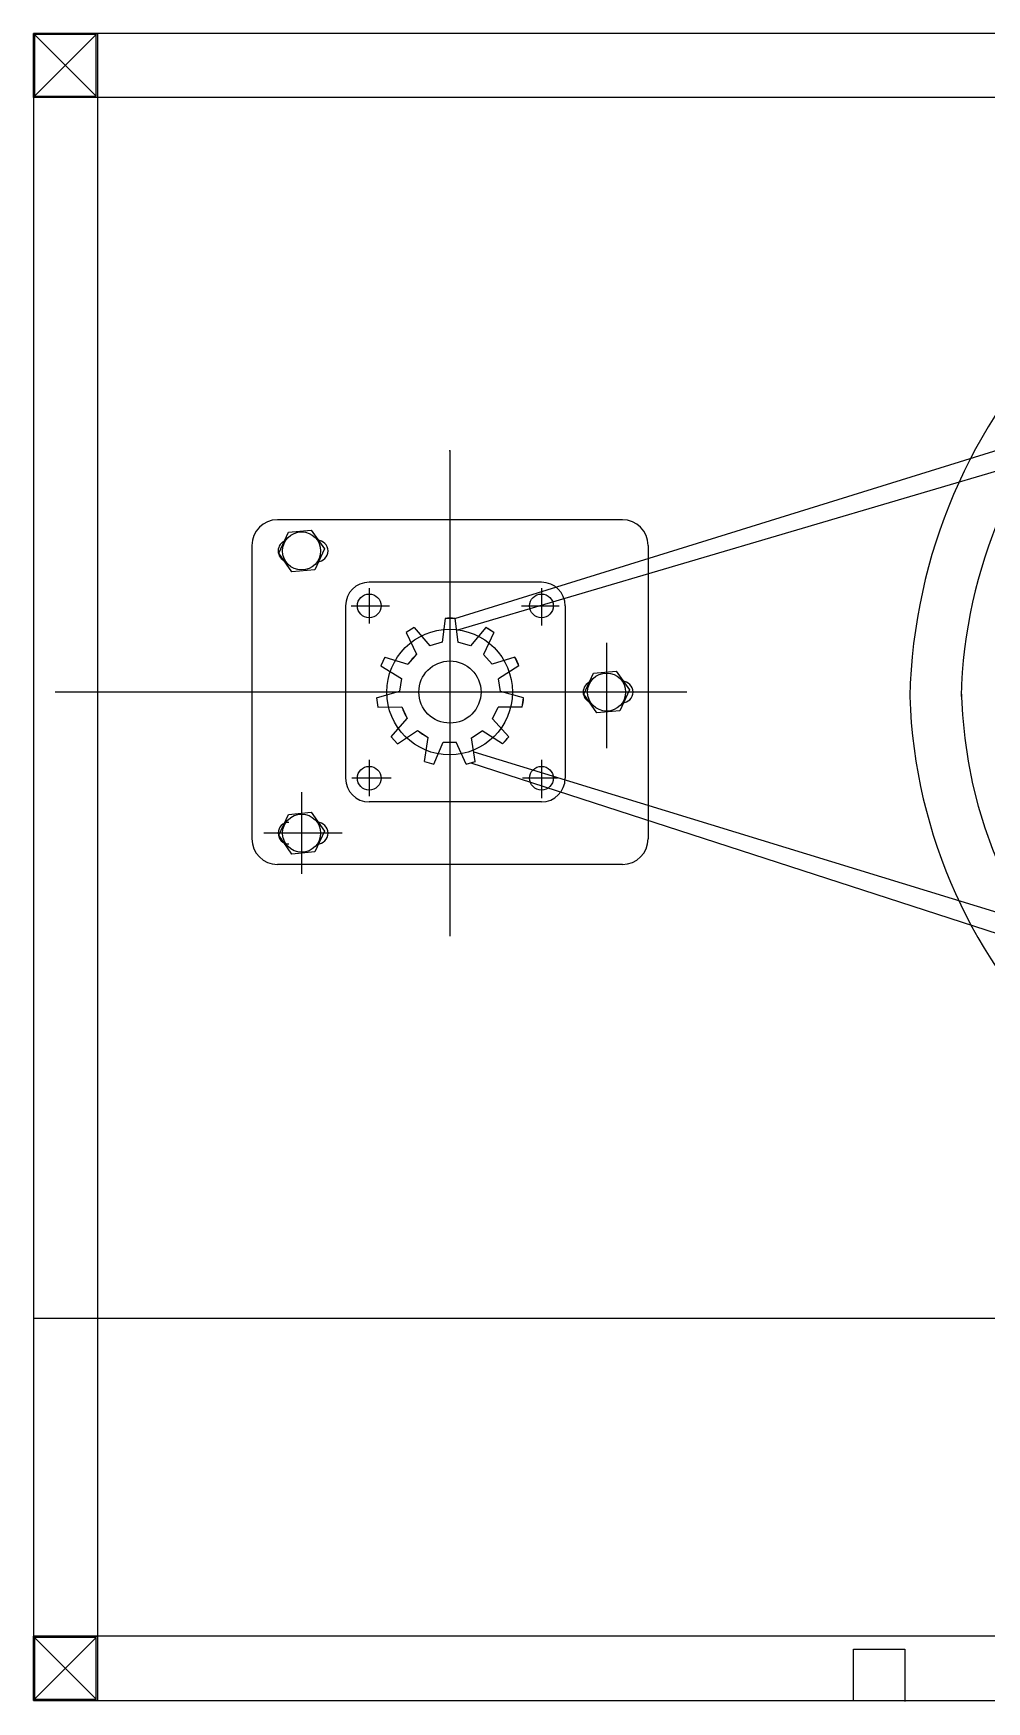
# Model space of a CAD drawing. Header units: millimetres. Extents: x 19868 to 801382, y -4805 to 85279.
# Drawn here: x 158693 to 159065, y 41078 to 41729 of the extents above; entities that cross this region are included whole.
import ezdxf

# ---------------------------------------------------------------- set-up
doc = ezdxf.new("R2010")
doc.units = ezdxf.units.MM
doc.header["$LTSCALE"] = 250
doc.layers.add('A-ETC-8', color=8, linetype='Continuous')

# ---------------------------------------------------------------- blocks, each defined once
blk = doc.blocks.new('C9fc9bb7c')
for p, q in [((0.5, 6675.5), (24.5, 6699.5)), ((0.5, 6699.5), (24.5, 6675.5)), ((25, 6699.5), (25, 6075)), ((745, 6675), (0.5, 6675)), ((164.39, 6471.9), (498.53, 6575.51)), ((165.55, 6467.47), (499.2, 6565.78)), ((162.52, 6537.23), (162.52, 6347.92)), ((229.8, 6510.36), (95.24, 6510.36)), ((85.24, 6500.36), (85.24, 6385.96)), ((239.8, 6500.36), (239.8, 6385.96)), ((198.22, 6486), (131.02, 6486)), ((131.02, 6483.61), (131.02, 6469.88)), ((198.22, 6483.61), (198.22, 6469.13)), ((121.78, 6476.76), (121.78, 6409.56)), ((123.93, 6476.76), (138.9, 6476.76)), ((190.48, 6476.76), (205.13, 6476.76)), ((207.46, 6476.76), (207.46, 6409.56)), ((148.56, 6468.35), (145.4, 6466.32)), ((145.4, 6466.32), (149.47, 6457.88)), ((148.56, 6468.35), (154.65, 6461.21)), ((160.64, 6471.9), (159.5, 6462.6)), ((164.39, 6471.9), (160.64, 6471.9)), ((164.39, 6471.9), (165.65, 6462.6)), ((176.47, 6468.35), (170.48, 6461.14)), ((179.63, 6466.32), (175.66, 6457.81)), ((179.63, 6466.32), (176.47, 6468.35)), ((159.5, 6462.6), (154.65, 6461.21)), ((170.48, 6461.14), (165.65, 6462.6)), ((223.63, 6462.29), (223.63, 6421.24)), ((137.16, 6456.81), (135.59, 6453.39)), ((135.59, 6453.39), (143.59, 6448.49)), ((137.16, 6456.81), (146.14, 6454.09)), ((149.47, 6457.88), (146.14, 6454.09)), ((178.94, 6453.98), (175.66, 6457.81)), ((187.87, 6456.81), (178.94, 6453.98)), ((189.44, 6453.39), (181.5, 6448.38)), ((189.44, 6453.39), (187.87, 6456.81)), ((143.59, 6448.49), (142.83, 6443.5)), ((182.18, 6443.38), (181.5, 6448.38)), ((254.92, 6443.16), (8.45, 6443.16)), ((133.8, 6440.93), (142.83, 6443.5)), ((133.8, 6440.93), (134.34, 6437.21)), ((191.23, 6440.93), (182.18, 6443.38)), ((190.69, 6437.21), (191.23, 6440.93)), ((134.34, 6437.21), (143.71, 6437.41)), ((143.71, 6437.41), (145.77, 6432.81)), ((179.18, 6432.72), (181.3, 6437.29)), ((190.69, 6437.21), (181.3, 6437.29)), ((139.57, 6425.76), (145.77, 6432.81)), ((142.03, 6422.92), (149.8, 6428.16)), ((149.8, 6428.16), (154.03, 6425.4)), ((170.88, 6425.37), (175.15, 6428.06)), ((183, 6422.92), (175.15, 6428.06)), ((185.46, 6425.76), (179.18, 6432.72)), ((139.57, 6425.76), (142.03, 6422.92)), ((152.62, 6416.12), (154.03, 6425.4)), ((156.22, 6415.06), (159.93, 6423.67)), ((159.93, 6423.67), (164.98, 6423.63)), ((168.81, 6415.06), (164.98, 6423.63)), ((172.41, 6416.12), (170.88, 6425.37)), ((183, 6422.92), (185.46, 6425.76)), ((131.02, 6416.73), (131.02, 6402.51)), ((152.62, 6416.12), (156.22, 6415.06)), ((168.81, 6415.06), (172.41, 6416.12)), ((170.63, 6415.53), (520.03, 6302.32)), ((171.8, 6419.86), (528.52, 6310.56)), ((198.22, 6416.73), (198.22, 6401.76)), ((139.53, 6409.56), (124.25, 6409.56)), ((204.5, 6409.56), (190.8, 6409.56)), ((104.65, 6404.06), (104.65, 6372.24)), ((198.22, 6400.32), (131.02, 6400.32)), ((120.43, 6388.14), (89.85, 6388.14)), ((229.8, 6375.96), (95.24, 6375.96)), ((0, 6199), (770, 6199)), ((633.01, 6075), (0, 6075)), ((0.5, 6050.5), (24.5, 6074.5)), ((0.5, 6074.5), (24.5, 6050.5)), ((320, 6050), (320, 6070)), ((320, 6070), (340, 6070)), ((340, 6070), (340, 6049.5))]:
    blk.add_line(p, q)
for points in [[(25, 6675), (0, 6675), (0, 6700), (25, 6700)], [(770, 6700), (0, 6700), (0, 6050), (770, 6050)], [(24.5, 6699.5), (0.5, 6699.5), (0.5, 6675.5), (24.5, 6675.5)], [(108.42, 6506.31), (113.57, 6498.99), (109.81, 6490.86), (100.88, 6490.05), (95.73, 6497.38), (99.49, 6505.51)], [(227.39, 6451.29), (232.55, 6443.97), (228.78, 6435.84), (219.86, 6435.03), (214.7, 6442.36), (218.47, 6450.49)], [(108.42, 6396.27), (113.57, 6388.95), (109.81, 6380.82), (100.88, 6380.01), (95.73, 6387.34), (99.49, 6395.47)], [(25, 6050), (0, 6050), (0, 6075), (25, 6075)], [(24.5, 6074.5), (0.5, 6074.5), (0.5, 6050.5), (24.5, 6050.5)]]:
    blk.add_lwpolyline(points, close=True)
for centre, radius in [((104.65, 6498.18), 7.42), ((131.02, 6476.76), 4.62), ((198.22, 6476.76), 4.62), ((162.4, 6443.16), 24.51), ((162.52, 6443.16), 12.12), ((223.63, 6443.16), 7.42), ((131.02, 6409.56), 4.62), ((198.22, 6409.56), 4.62), ((104.65, 6388.14), 7.42)]:
    blk.add_circle(centre, radius)
for centre, radius, start, end in [((555.92, 6436.16), 214.09, 93.08995, 178.60373), ((555.94, 6436.16), 194.12, 93.18595, 178.4601), ((95.24, 6500.36), 10, 90, 180), ((229.8, 6500.36), 10, 0, 90), ((99.7, 6498.18), 4.2, 108.25362, 251.74638), ((110.77, 6498.18), 4.2, 270, 90), ((131.02, 6476.76), 9.24, 90, 180), ((198.22, 6476.76), 9.24, 0, 90), ((162.52, 6443.16), 28.8, 86.25776, 93.74224), ((162.52, 6443.16), 28.8, 53.53049, 61.01496), ((162.52, 6443.16), 19.56, 134.9255, 142.46754), ((162.52, 6443.16), 28.8, 20.80322, 28.28769), ((218.68, 6443.16), 4.2, 108.25362, 251.74638), ((229.75, 6443.16), 4.2, 270, 90), ((162.52, 6443.16), 28.8, 348.07594, 355.56042), ((545.12, 6448.22), 203.34, 181.92969, 269.84554), ((544.67, 6447.84), 182.76, 181.36096, 270.02855), ((162.52, 6443.16), 19.56, 200.38005, 207.92208), ((162.52, 6443.16), 19.56, 233.10732, 240.64936), ((162.52, 6443.16), 28.8, 315.34867, 322.83315), ((162.52, 6443.16), 28.8, 282.6214, 290.10587), ((131.02, 6409.56), 9.24, 180, 270), ((198.22, 6409.56), 9.24, 270, 0), ((99.7, 6388.14), 4.2, 90, 270), ((110.77, 6388.14), 4.2, 270, 90), ((95.24, 6385.96), 10, 180, 270), ((229.8, 6385.96), 10, 270, 0)]:
    blk.add_arc(centre, radius, start, end)
blk.add_point((162.52, 6537.23))

msp = doc.modelspace()

# ---------------------------------------------------------------- block references
at = {"layer": 'A-ETC-8'}
msp.add_blockref('C9fc9bb7c', (158693.21, 35028.93, 0), dxfattribs=at)

doc.saveas('drawing.dxf')
